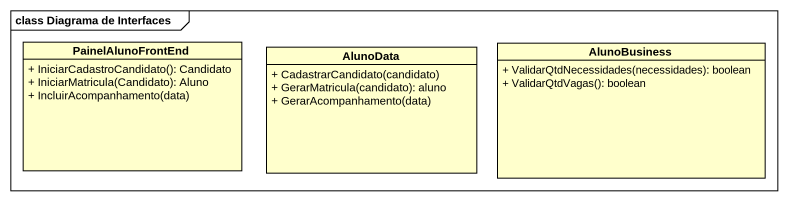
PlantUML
@startuml
mainframe class Diagrama de Interfaces
hide circle
hide empty members
skinparam classAttributeIconSize 0
class PainelAlunoFrontEnd {
  + IniciarCadastroCandidato(): Candidato
  + IniciarMatricula(Candidato): Aluno
  + IncluirAcompanhamento(data)
}
class AlunoData {
  + CadastrarCandidato(candidato)
  + GerarMatricula(candidato): aluno
  + GerarAcompanhamento(data)
}
class AlunoBusiness {
  + ValidarQtdNecessidades(necessidades): boolean
  + ValidarQtdVagas(): boolean
}
@enduml
